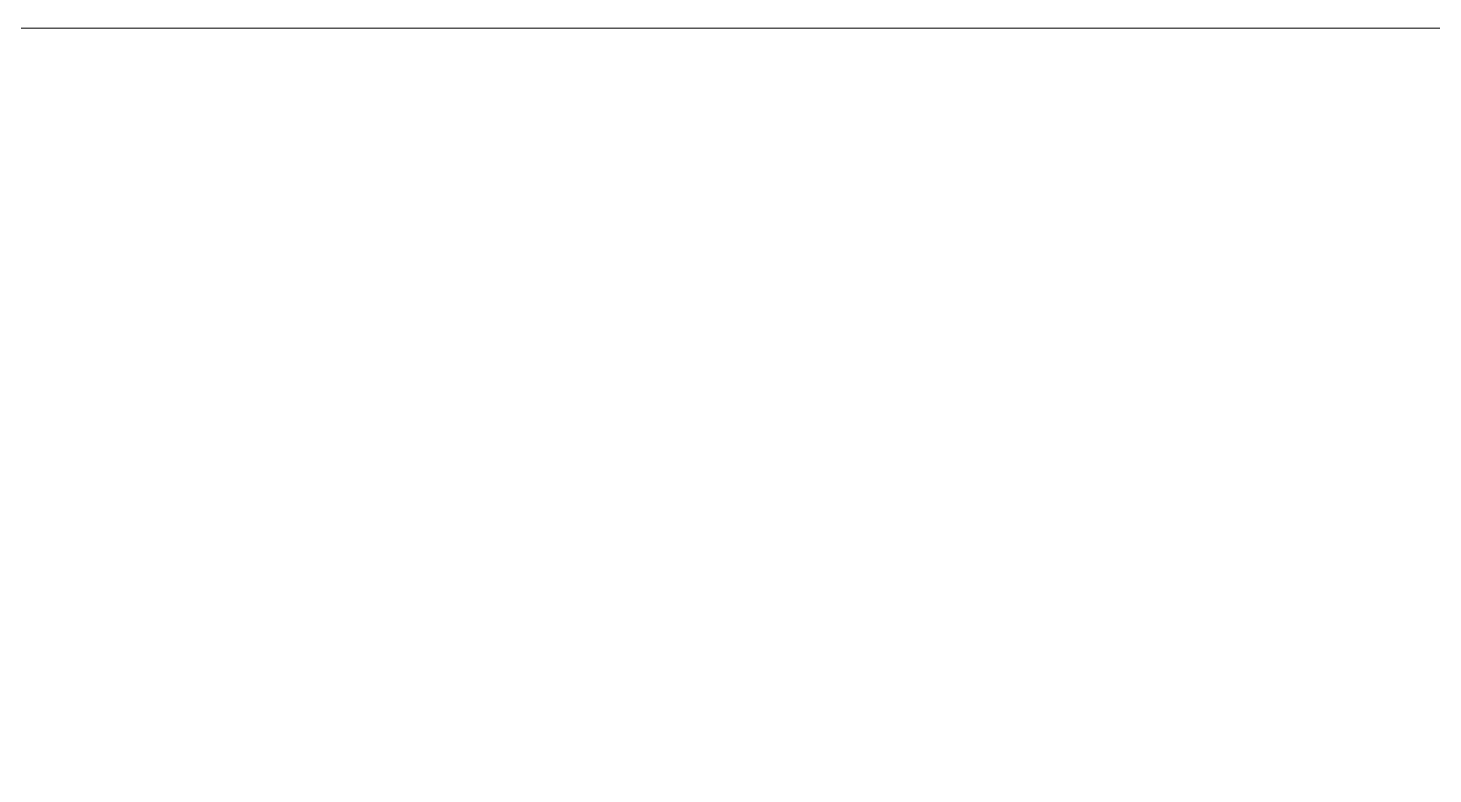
# Model space of a CAD drawing. Header units: millimetres. Extents: x 0 to 586, y 0 to 414.
# Drawn here: x 570.937 to 573.375, y 102.239 to 103.533 of the extents above; entities that cross this region are included whole.
import ezdxf

# ---------------------------------------------------------------- set-up
doc = ezdxf.new("R2010")
doc.units = ezdxf.units.MM

msp = doc.modelspace()

# ---------------------------------------------------------------- hatches: boundary and pattern name
h = msp.add_hatch(color=0)
h.dxf.hatch_style = 2
h.paths.add_polyline_path([(571.253056, 102.64775), (571.253056, 102.90175)])
h = msp.add_hatch(color=0)
h.dxf.hatch_style = 2
h.paths.add_polyline_path([(571.253056, 102.651278), (571.253056, 102.898222)])
h = msp.add_hatch(color=0)
h.dxf.hatch_style = 2
h.paths.add_polyline_path([(571.253056, 102.651278), (571.253056, 102.898222)])
h = msp.add_hatch(color=0)
h.dxf.hatch_style = 2
h.paths.add_polyline_path([(571.253056, 102.651278), (571.253056, 102.898222)])
h = msp.add_hatch(color=0)
h.dxf.hatch_style = 2
h.paths.add_polyline_path([(571.260111, 102.637167), (571.260111, 102.90175)])
h = msp.add_hatch(color=0)
h.dxf.hatch_style = 2
h.paths.add_polyline_path([(571.281278, 102.605417), (571.281278, 102.898222)])
h = msp.add_hatch(color=0)
h.dxf.hatch_style = 2
h.paths.add_polyline_path([(571.284806, 102.601889), (571.284806, 102.898222)])
h = msp.add_hatch(color=0)
h.dxf.hatch_style = 2
h.paths.add_polyline_path([(571.344778, 102.570139), (571.344778, 102.898222)])
h = msp.add_hatch(color=0)
h.dxf.hatch_style = 2
h.paths.add_polyline_path([(571.348306, 102.570139), (571.348306, 102.898222)])
h = msp.add_hatch(color=0)
h.dxf.hatch_style = 2
h.paths.add_polyline_path([(571.348306, 102.570139), (571.348306, 102.898222)])
h = msp.add_hatch(color=0)
h.dxf.hatch_style = 2
h.paths.add_polyline_path([(571.362417, 102.570139), (571.362417, 102.873528)])
h = msp.add_hatch(color=0)
h.dxf.hatch_style = 2
h.paths.add_polyline_path([(571.369472, 102.570139), (571.369472, 102.866472)])
h = msp.add_hatch(color=0)
h.dxf.hatch_style = 2
h.paths.add_polyline_path([(571.408278, 102.570139), (571.408278, 102.813556)])
h = msp.add_hatch(color=0)
h.dxf.hatch_style = 2
h.paths.add_polyline_path([(571.415333, 102.570139), (571.415333, 102.810028)])
h = msp.add_hatch(color=0)
h.dxf.hatch_style = 2
h.paths.add_polyline_path([(571.415333, 102.570139), (571.415333, 102.810028)])
h = msp.add_hatch(color=0)
h.dxf.hatch_style = 2
h.paths.add_polyline_path([(571.418861, 102.570139), (571.418861, 102.810028)])
h = msp.add_hatch(color=0)
h.dxf.hatch_style = 2
h.paths.add_polyline_path([(571.454139, 102.566611), (571.454139, 102.799444)])
h = msp.add_hatch(color=0)
h.dxf.hatch_style = 2
h.paths.add_polyline_path([(571.457667, 102.566611), (571.457667, 102.799444)])
h = msp.add_hatch(color=0)
h.dxf.hatch_style = 2
h.paths.add_polyline_path([(571.457667, 102.566611), (571.457667, 102.799444)])
h = msp.add_hatch(color=0)
h.dxf.hatch_style = 2
h.paths.add_polyline_path([(571.461194, 102.563083), (571.461194, 102.795917)])
h = msp.add_hatch(color=0)
h.dxf.hatch_style = 2
h.paths.add_polyline_path([(571.577611, 102.5525), (571.577611, 102.721833)])
h = msp.add_hatch(color=0)
h.dxf.hatch_style = 2
h.paths.add_polyline_path([(571.581139, 102.5525), (571.581139, 102.718306)])
h = msp.add_hatch(color=0)
h.dxf.hatch_style = 2
h.paths.add_polyline_path([(571.581139, 102.5525), (571.581139, 102.718306)])
h = msp.add_hatch(color=0)
h.dxf.hatch_style = 2
h.paths.add_polyline_path([(571.584667, 102.548972), (571.584667, 102.718306)])
h = msp.add_hatch(color=0)
h.dxf.hatch_style = 2
h.paths.add_polyline_path([(571.584667, 102.548972), (571.584667, 102.718306)])
h = msp.add_hatch(color=0)
h.dxf.hatch_style = 2
h.paths.add_polyline_path([(571.588194, 102.548972), (571.588194, 102.714778)])
h = msp.add_hatch(color=0)
h.dxf.hatch_style = 2
h.paths.add_polyline_path([(571.588194, 102.548972), (571.588194, 102.714778)])
h = msp.add_hatch(color=0)
h.dxf.hatch_style = 2
h.paths.add_polyline_path([(571.588194, 102.548972), (571.588194, 102.714778)])
h = msp.add_hatch(color=0)
h.dxf.hatch_style = 2
h.paths.add_polyline_path([(571.588194, 102.548972), (571.588194, 102.714778)])
h = msp.add_hatch(color=0)
h.dxf.hatch_style = 2
h.paths.add_polyline_path([(571.59525, 102.548972), (571.59525, 102.71125)])
h = msp.add_hatch(color=0)
h.dxf.hatch_style = 2
h.paths.add_polyline_path([(571.609361, 102.531333), (571.609361, 102.707722)])
h = msp.add_hatch(color=0)
h.dxf.hatch_style = 2
h.paths.add_polyline_path([(571.612889, 102.524278), (571.612889, 102.704194)])
h = msp.add_hatch(color=0)
h.dxf.hatch_style = 2
h.paths.add_polyline_path([(571.612889, 102.524278), (571.612889, 102.704194)])
h = msp.add_hatch(color=0)
h.dxf.hatch_style = 2
h.paths.add_polyline_path([(571.616417, 102.52075), (571.616417, 102.704194)])
h = msp.add_hatch(color=0)
h.dxf.hatch_style = 2
h.paths.add_polyline_path([(571.655222, 102.464306), (571.655222, 102.686556)])
h = msp.add_hatch(color=0)
h.dxf.hatch_style = 2
h.paths.add_polyline_path([(571.655222, 102.45725), (571.655222, 102.686556)])
h = msp.add_hatch(color=0)
h.dxf.hatch_style = 2
h.paths.add_polyline_path([(571.803389, 102.319667), (571.803389, 102.608944)])
h = msp.add_hatch(color=0)
h.dxf.hatch_style = 2
h.paths.add_polyline_path([(571.806917, 102.319667), (571.806917, 102.605417)])
h = msp.add_hatch(color=0)
h.dxf.hatch_style = 2
h.paths.add_polyline_path([(571.806917, 102.319667), (571.806917, 102.605417)])
h = msp.add_hatch(color=0)
h.dxf.hatch_style = 2
h.paths.add_polyline_path([(571.810444, 102.319667), (571.810444, 102.601889)])
h = msp.add_hatch(color=0)
h.dxf.hatch_style = 2
h.paths.add_polyline_path([(571.873944, 102.323194), (571.873944, 102.559556)])
h = msp.add_hatch(color=0)
h.dxf.hatch_style = 2
h.paths.add_polyline_path([(571.873944, 102.323194), (571.873944, 102.559556)])
h = msp.add_hatch(color=0)
h.dxf.hatch_style = 2
h.paths.add_polyline_path([(571.895111, 102.326722), (571.895111, 102.559556)])
h = msp.add_hatch(color=0)
h.dxf.hatch_style = 2
h.paths.add_polyline_path([(571.898639, 102.326722), (571.898639, 102.559556)])
h = msp.add_hatch(color=0)
h.dxf.hatch_style = 2
h.paths.add_polyline_path([(572.216139, 101.69525), (572.216139, 102.566611)])
h = msp.add_hatch(color=0)
h.dxf.hatch_style = 2
h.paths.add_polyline_path([(572.262, 101.878694), (572.262, 102.570139)])
h = msp.add_hatch(color=0)
h.dxf.hatch_style = 2
h.paths.add_polyline_path([(572.262, 101.878694), (572.262, 102.570139)])
h = msp.add_hatch(color=0)
h.dxf.hatch_style = 2
h.paths.add_polyline_path([(572.279639, 101.892806), (572.279639, 102.570139)])
h = msp.add_hatch(color=0)
h.dxf.hatch_style = 2
h.paths.add_polyline_path([(572.283167, 101.896333), (572.283167, 102.570139)])
h = msp.add_hatch(color=0)
h.dxf.hatch_style = 2
h.paths.add_polyline_path([(572.364306, 101.931611), (572.364306, 102.570139)])
h = msp.add_hatch(color=0)
h.dxf.hatch_style = 2
h.paths.add_polyline_path([(572.364306, 101.931611), (572.364306, 102.570139)])
h = msp.add_hatch(color=0)
h.dxf.hatch_style = 2
h.paths.add_polyline_path([(572.364306, 101.931611), (572.364306, 102.570139)])
h = msp.add_hatch(color=0)
h.dxf.hatch_style = 2
h.paths.add_polyline_path([(572.364306, 101.931611), (572.364306, 102.570139)])
h = msp.add_hatch(color=0)
h.dxf.hatch_style = 2
h.paths.add_polyline_path([(572.364306, 101.931611), (572.364306, 102.570139)])
h = msp.add_hatch(color=0)
h.dxf.hatch_style = 2
h.paths.add_polyline_path([(572.367833, 101.931611), (572.367833, 102.570139)])
h = msp.add_hatch(color=0)
h.dxf.hatch_style = 2
h.paths.add_polyline_path([(572.367833, 101.931611), (572.367833, 102.570139)])
h = msp.add_hatch(color=0)
h.dxf.hatch_style = 2
h.paths.add_polyline_path([(572.367833, 101.931611), (572.367833, 102.570139)])
h = msp.add_hatch(color=0)
h.dxf.hatch_style = 2
h.paths.add_polyline_path([(572.367833, 101.931611), (572.367833, 102.570139)])
h = msp.add_hatch(color=0)
h.dxf.hatch_style = 2
h.paths.add_polyline_path([(572.371361, 101.931611), (572.371361, 102.570139)])
h = msp.add_hatch(color=0)
h.dxf.hatch_style = 2
h.paths.add_polyline_path([(572.371361, 101.931611), (572.371361, 102.570139)])
h = msp.add_hatch(color=0)
h.dxf.hatch_style = 2
h.paths.add_polyline_path([(572.374889, 101.931611), (572.374889, 102.570139)])
h = msp.add_hatch(color=0)
h.dxf.hatch_style = 2
h.paths.add_polyline_path([(572.389, 101.931611), (572.389, 102.563083)])
h = msp.add_hatch(color=0)
h.dxf.hatch_style = 2
h.paths.add_polyline_path([(572.392528, 101.931611), (572.392528, 102.563083)])
h = msp.add_hatch(color=0)
h.dxf.hatch_style = 2
h.paths.add_polyline_path([(571.958611, 102.354944), (571.958611, 102.5525)])
h = msp.add_hatch(color=0)
h.dxf.hatch_style = 2
h.paths.add_polyline_path([(571.965667, 102.358472), (571.965667, 102.548972)])
h = msp.add_hatch(color=0)
h.dxf.hatch_style = 2
h.paths.add_polyline_path([(571.97625, 102.362), (571.97625, 102.548972)])
h = msp.add_hatch(color=0)
h.dxf.hatch_style = 2
h.paths.add_polyline_path([(572.889944, 102.1715), (572.889944, 102.545444)])
h = msp.add_hatch(color=0)
h.dxf.hatch_style = 2
h.paths.add_polyline_path([(572.897, 102.175028), (572.897, 102.548972)])
h = msp.add_hatch(color=0)
h.dxf.hatch_style = 2
h.paths.add_polyline_path([(572.897, 102.175028), (572.897, 102.548972)])
h = msp.add_hatch(color=0)
h.dxf.hatch_style = 2
h.paths.add_polyline_path([(572.897, 102.175028), (572.897, 102.548972)])
h = msp.add_hatch(color=0)
h.dxf.hatch_style = 2
h.paths.add_polyline_path([(572.805278, 102.079778), (572.805278, 102.524278)])
h = msp.add_hatch(color=0)
h.dxf.hatch_style = 2
h.paths.add_polyline_path([(572.812333, 102.083306), (572.812333, 102.527806)])
h = msp.add_hatch(color=0)
h.dxf.hatch_style = 2
h.paths.add_polyline_path([(572.812333, 102.083306), (572.812333, 102.527806)])
h = msp.add_hatch(color=0)
h.dxf.hatch_style = 2
h.paths.add_polyline_path([(572.815861, 102.083306), (572.815861, 102.527806)])
h = msp.add_hatch(color=0)
h.dxf.hatch_style = 2
h.paths.add_polyline_path([(572.978139, 102.249111), (572.978139, 102.513694)])
h = msp.add_hatch(color=0)
h.dxf.hatch_style = 2
h.paths.add_polyline_path([(572.981667, 102.256167), (572.981667, 102.489)])
h = msp.add_hatch(color=0)
h.dxf.hatch_style = 2
h.paths.add_polyline_path([(572.988722, 102.263222), (572.988722, 102.45725)])
h = msp.add_hatch(color=0)
h.dxf.hatch_style = 2
h.paths.add_polyline_path([(572.173806, 101.296611), (572.173806, 102.379639)])
h = msp.add_hatch(color=0)
h.dxf.hatch_style = 2
h.paths.add_polyline_path([(572.794694, 102.07625), (572.794694, 102.379639)])
h = msp.add_hatch(color=0)
h.dxf.hatch_style = 2
h.paths.add_polyline_path([(572.787639, 102.07625), (572.787639, 102.26675)])
h = msp.add_hatch(color=0)
h.dxf.hatch_style = 2
h.paths.add_polyline_path([(572.759417, 102.065667), (572.759417, 102.252639)])
h = msp.add_hatch(color=0)
h.dxf.hatch_style = 2
h.paths.add_polyline_path([(572.766472, 102.069194), (572.766472, 102.256167)])

# ---------------------------------------------------------------- linework, layer by layer
at = {"color": 0, "lineweight": 0}
msp.add_lwpolyline([(551.550417, 103.533222), (575.772139, 103.533222)], dxfattribs=at)

doc.saveas('drawing.dxf')
